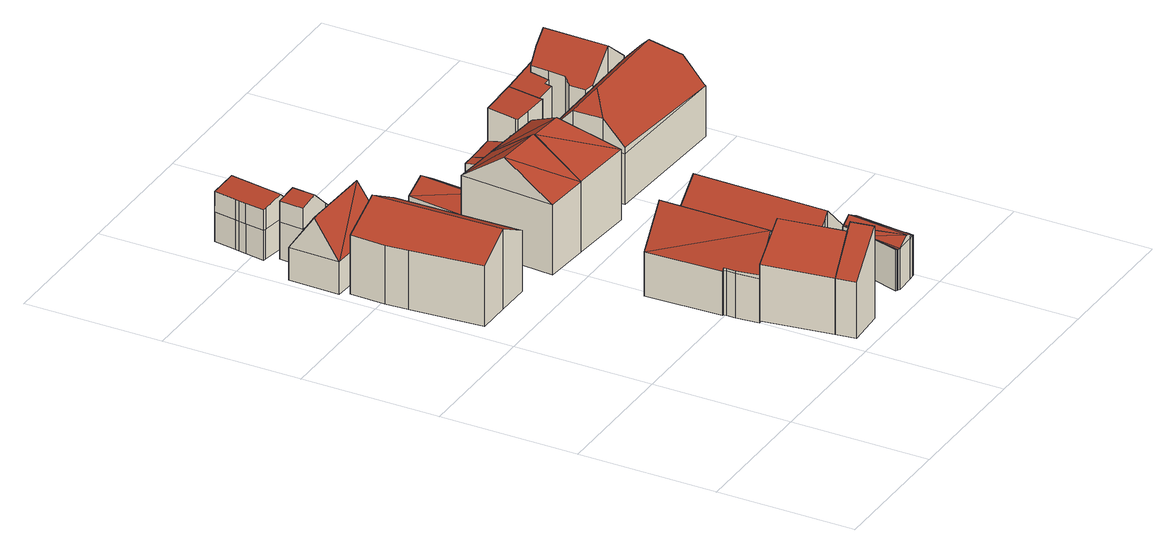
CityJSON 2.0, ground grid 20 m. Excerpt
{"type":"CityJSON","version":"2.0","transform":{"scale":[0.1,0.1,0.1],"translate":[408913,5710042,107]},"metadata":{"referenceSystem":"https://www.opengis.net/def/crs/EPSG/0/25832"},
"CityObjects":{
"building1":{"type":"Building","attributes":{"Gemeindeschluessel":"05978036","Geometrietyp2DReferenz":"3000","function":"31001_1100","roofType":"3100","measuredHeight":11.75},"geometry":[{"type":"MultiSurface","lod":"2","boundaries":[[[0,1,2,3]],[[1,4,5,2]],[[4,6,7,5]],[[6,8,9,7]],[[8,10,11,9]],[[10,12,13,11]],[[12,14,15,13]],[[14,16,17,15]],[[16,0,3,17]],[[12,10,8,6,4]],[[4,1,0,16,14,12]],[[3,2,5,7,9,11,13,15,17]]],"semantics":{"surfaces":[{"type":"WallSurface"},{"type":"RoofSurface"},{"type":"GroundSurface"}],"values":[0,0,0,0,0,0,0,0,0,1,1,2]}}]},
"building2":{"type":"Building","attributes":{"Gemeindeschluessel":"05978036","Geometrietyp2DReferenz":"3000","function":"31001_1100"},"children":["building2-1","building2-2"]},
"building2-1":{"type":"BuildingPart","attributes":{"roofType":"5000","measuredHeight":12.72},"parents":["building2"],"geometry":[{"type":"MultiSurface","lod":"2","boundaries":[[[18,19,20,21]],[[19,22,23,20]],[[22,24,25,23]],[[24,26,27,25]],[[26,28,29,27]],[[28,30,31,29]],[[30,32,33,31]],[[32,34,35,33]],[[34,36,37,35]],[[38,18,21,39]],[[38,40,41,42,18]],[[43,44,45,46,47,48,49,50,42,41,51]],[[34,43,51,36]],[[18,42,50,19]],[[19,50,49,22]],[[22,49,48,24]],[[24,48,47,26]],[[26,47,46,28]],[[28,46,45,30]],[[30,45,44,32]],[[32,44,43,34]],[[21,20,23,25,27,29,31,33,35,37,39]],[[39,37,36,38]],[[36,51,41,40,38]]],"semantics":{"surfaces":[{"type":"WallSurface"},{"type":"RoofSurface"},{"type":"GroundSurface"},{"type":"ClosureSurface"}],"values":[0,0,0,0,0,0,0,0,0,0,1,1,0,0,0,0,0,0,0,0,0,2,3,3]}}]},
"building2-2":{"type":"BuildingPart","attributes":{"roofType":"2100","measuredHeight":13.62},"parents":["building2"],"geometry":[{"type":"MultiSurface","lod":"2","boundaries":[[[52,53,54,55]],[[53,38,39,54]],[[56,52,55,37,36,51]],[[56,41,40,38,53,52]],[[55,54,39,37]],[[51,41,56]],[[36,37,39,38]],[[36,38,40,41,51]]],"semantics":{"surfaces":[{"type":"WallSurface"},{"type":"RoofSurface"},{"type":"GroundSurface"},{"type":"ClosureSurface"}],"values":[0,0,0,1,2,0,3,3]}}]},
"building3":{"type":"Building","attributes":{"Gemeindeschluessel":"05978036","Geometrietyp2DReferenz":"3000","function":"31001_1100","roofType":"3100","measuredHeight":12.14},"geometry":[{"type":"MultiSurface","lod":"2","boundaries":[[[57,58,59,60]],[[58,61,62,59]],[[61,63,64,62]],[[63,65,66,64]],[[65,67,68,66]],[[67,69,70,68]],[[69,71,72,70]],[[71,57,60,72]],[[73,57,71]],[[74,57,73]],[[74,73,69]],[[69,67,75,76,77,78,74]],[[57,74,78,58]],[[58,78,77,61]],[[61,77,76,63]],[[63,76,75,65]],[[65,75,67]],[[69,73,71]],[[60,59,62,64,66,68,70,72]]],"semantics":{"surfaces":[{"type":"WallSurface"},{"type":"RoofSurface"},{"type":"GroundSurface"}],"values":[0,0,0,0,0,0,0,0,1,1,1,1,0,0,0,0,0,0,2]}}]},
"building4":{"type":"Building","attributes":{"Gemeindeschluessel":"05978036","Geometrietyp2DReferenz":"3000","function":"31001_1100","roofType":"3100","measuredHeight":10.34},"geometry":[{"type":"MultiSurface","lod":"2","boundaries":[[[79,80,81,82]],[[80,83,84,81]],[[83,85,86,84]],[[85,87,88,86]],[[87,89,90,88]],[[89,91,92,90]],[[91,79,82,92]],[[85,93,94]],[[93,85,83,80,79,91]],[[89,94,93]],[[94,89,87]],[[89,93,91]],[[85,94,87]],[[82,81,84,86,88,90,92]]],"semantics":{"surfaces":[{"type":"WallSurface"},{"type":"RoofSurface"},{"type":"GroundSurface"}],"values":[0,0,0,0,0,0,0,1,1,1,1,0,0,2]}}]},
"building5":{"type":"Building","attributes":{"Gemeindeschluessel":"05978036","Geometrietyp2DReferenz":"3000","function":"31001_1100","roofType":"2100","measuredHeight":4.99},"geometry":[{"type":"MultiSurface","lod":"2","boundaries":[[[95,96,97,98]],[[96,99,100,97]],[[99,101,102,100]],[[101,95,98,102]],[[101,99,96,95]],[[98,97,100,102]]],"semantics":{"surfaces":[{"type":"WallSurface"},{"type":"RoofSurface"},{"type":"GroundSurface"}],"values":[0,0,0,0,1,2]}}]},
"building6":{"type":"Building","attributes":{"Gemeindeschluessel":"05978036","Geometrietyp2DReferenz":"3000","function":"31001_1100","roofType":"5000","measuredHeight":9.27},"geometry":[{"type":"MultiSurface","lod":"2","boundaries":[[[103,104,105,106]],[[104,107,108,105]],[[107,109,110,108]],[[109,111,112,110]],[[111,113,114,112]],[[113,103,106,114]],[[115,116,117,118]],[[107,119,118,117,120,109]],[[111,120,117,116,113]],[[109,120,111]],[[104,119,107]],[[103,115,118,119,104]],[[113,116,115,103]],[[106,105,108,110,112,114]]],"semantics":{"surfaces":[{"type":"WallSurface"},{"type":"RoofSurface"},{"type":"GroundSurface"}],"values":[0,0,0,0,0,0,1,1,0,0,0,0,0,2]}}]},
"building7":{"type":"Building","attributes":{"Gemeindeschluessel":"05978036","Geometrietyp2DReferenz":"3000","function":"31001_1000","roofType":"3100","measuredHeight":8.1},"geometry":[{"type":"MultiSurface","lod":"2","boundaries":[[[121,122,123,124]],[[122,125,126,123]],[[125,127,128,126]],[[127,129,130,128]],[[129,131,132,130]],[[131,133,134,132]],[[133,135,136,134]],[[135,121,124,136]],[[137,138,139,140,141,142,143,144]],[[143,129,144]],[[129,143,131]],[[133,142,141,135]],[[131,143,142,133]],[[135,141,140,121]],[[121,140,139,122]],[[122,139,138,125]],[[125,138,137,127]],[[127,137,144,129]],[[124,123,126,128,130,132,134,136]]],"semantics":{"surfaces":[{"type":"WallSurface"},{"type":"RoofSurface"},{"type":"GroundSurface"}],"values":[0,0,0,0,0,0,0,0,1,1,1,0,0,0,0,0,0,0,2]}}]},
"building8":{"type":"Building","attributes":{"Gemeindeschluessel":"05978036","Geometrietyp2DReferenz":"3000","function":"31001_1100","roofType":"3100","measuredHeight":11.5},"geometry":[{"type":"MultiSurface","lod":"2","boundaries":[[[145,146,147,148]],[[146,149,150,147]],[[149,151,152,150]],[[151,153,154,152]],[[153,155,156,154]],[[155,157,158,156]],[[157,159,160,158]],[[159,161,162,160]],[[161,163,164,162]],[[163,165,166,164]],[[165,145,148,166]],[[161,159,157,155,153,151]],[[151,149,146,145,165,163,161]],[[148,147,150,152,154,156,158,160,162,164,166]]],"semantics":{"surfaces":[{"type":"WallSurface"},{"type":"RoofSurface"},{"type":"GroundSurface"}],"values":[0,0,0,0,0,0,0,0,0,0,0,1,1,2]}}]},
"building9":{"type":"Building","attributes":{"Gemeindeschluessel":"05978036","Geometrietyp2DReferenz":"3000","function":"31001_3050","roofType":"5000","measuredHeight":7.03},"geometry":[{"type":"MultiSurface","lod":"2","boundaries":[[[167,168,169,170]],[[168,171,172,169]],[[171,173,174,172]],[[173,175,176,174]],[[175,177,178,176]],[[177,179,180,178]],[[179,181,182,180]],[[181,183,184,182]],[[183,185,186,184]],[[185,187,188,186]],[[187,189,190,188]],[[189,191,192,190]],[[191,193,194,192]],[[193,195,196,194]],[[195,167,170,196]],[[197,198,173]],[[197,173,171]],[[197,171,168]],[[189,197,168]],[[168,191,189]],[[168,193,191]],[[193,168,167,195]],[[179,177,199,198]],[[183,179,198]],[[198,197,200,185,183]],[[181,179,183]],[[185,200,187]],[[187,200,197,189]],[[173,198,199,175]],[[175,199,177]],[[170,169,172,174,176,178,180,182,184,186,188,190,192,194,196]]],"semantics":{"surfaces":[{"type":"WallSurface"},{"type":"RoofSurface"},{"type":"GroundSurface"}],"values":[0,0,0,0,0,0,0,0,0,0,0,0,0,0,0,1,1,1,1,1,1,1,1,1,1,1,0,0,0,0,2]}}]},
"building10":{"type":"Building","attributes":{"Gemeindeschluessel":"05978036","Geometrietyp2DReferenz":"3000","function":"31001_1100"},"children":["building10-1","building10-2","building10-3"]},
"building10-1":{"type":"BuildingPart","attributes":{"roofType":"5000","measuredHeight":15.11},"parents":["building10"],"geometry":[{"type":"MultiSurface","lod":"2","boundaries":[[[201,202,203,204,205]],[[206,207,208,209,210]],[[207,211,212,208]],[[211,201,205,212]],[[213,211,214]],[[201,211,213]],[[207,213,214]],[[206,213,207]],[[213,206,215,216,217]],[[217,201,213]],[[201,217,202]],[[211,207,214]],[[205,204,209,208,212]],[[210,203,202,206]],[[210,209,204,203]],[[217,216,202]],[[216,215,206,202]]],"semantics":{"surfaces":[{"type":"WallSurface"},{"type":"RoofSurface"},{"type":"GroundSurface"},{"type":"ClosureSurface"}],"values":[0,0,0,0,1,1,1,1,1,1,1,0,2,0,3,0,3]}}]},
"building10-2":{"type":"BuildingPart","attributes":{"roofType":"3100","measuredHeight":6.15},"parents":["building10"],"geometry":[{"type":"MultiSurface","lod":"2","boundaries":[[[218,219,220,221]],[[219,222,223,220]],[[222,224,225,223]],[[222,219,226]],[[219,227,226]],[[227,219,218]],[[226,224,222]],[[224,226,227]],[[221,220,223,225]],[[221,225,224,218]],[[218,224,227]]],"semantics":{"surfaces":[{"type":"WallSurface"},{"type":"RoofSurface"},{"type":"GroundSurface"},{"type":"ClosureSurface"}],"values":[0,0,0,0,1,1,1,1,2,3,3]}}]},
"building10-3":{"type":"BuildingPart","attributes":{"roofType":"5000","measuredHeight":15.03},"parents":["building10"],"geometry":[{"type":"MultiSurface","lod":"2","boundaries":[[[228,229,218,221,230]],[[203,228,230,204]],[[229,231,215,206,210]],[[231,229,232]],[[232,203,202,216,231]],[[203,232,228]],[[229,228,232]],[[230,221,225,209,204]],[[209,225,224,227,218,229,210]],[[225,221,218,224]],[[224,218,227]],[[204,209,210,203]],[[210,206,202,203]],[[215,231,216]],[[206,215,216,202]]],"semantics":{"surfaces":[{"type":"WallSurface"},{"type":"RoofSurface"},{"type":"GroundSurface"},{"type":"ClosureSurface"}],"values":[0,0,1,1,1,1,0,2,0,3,3,3,0,0,3]}}]},
"building11":{"type":"Building","attributes":{"Gemeindeschluessel":"05978036","Geometrietyp2DReferenz":"3000","function":"31001_1100","roofType":"2100","measuredHeight":4.34},"geometry":[{"type":"MultiSurface","lod":"2","boundaries":[[[233,234,235,236]],[[234,237,238,235]],[[237,239,240,238]],[[239,241,242,240]],[[241,243,244,242]],[[243,245,246,244]],[[245,247,248,246]],[[247,249,250,248]],[[249,251,252,250]],[[251,233,236,252]],[[251,249,247,245,243,241,239,237,234,233]],[[236,235,238,240,242,244,246,248,250,252]]],"semantics":{"surfaces":[{"type":"WallSurface"},{"type":"RoofSurface"},{"type":"GroundSurface"}],"values":[0,0,0,0,0,0,0,0,0,0,1,2]}}]},
"building12":{"type":"Building","attributes":{"Gemeindeschluessel":"05978036","Geometrietyp2DReferenz":"3000","function":"31001_1100","roofType":"2100","measuredHeight":3.68},"geometry":[{"type":"MultiSurface","lod":"2","boundaries":[[[253,243,254,255]],[[243,256,257,254]],[[256,258,259,257]],[[258,253,255,259]],[[258,256,243,253]],[[255,254,257,259]]],"semantics":{"surfaces":[{"type":"WallSurface"},{"type":"RoofSurface"},{"type":"GroundSurface"}],"values":[0,0,0,0,1,2]}}]},
"building13":{"type":"Building","attributes":{"Gemeindeschluessel":"05978036","Geometrietyp2DReferenz":"3000","function":"31001_1100","roofType":"2100","measuredHeight":4.08},"geometry":[{"type":"MultiSurface","lod":"2","boundaries":[[[260,261,262,263]],[[261,253,264,262]],[[253,265,266,264]],[[265,267,268,266]],[[267,269,270,268]],[[269,260,263,270]],[[269,267,265,253,261,260]],[[263,262,264,266,268,270]]],"semantics":{"surfaces":[{"type":"WallSurface"},{"type":"RoofSurface"},{"type":"GroundSurface"}],"values":[0,0,0,0,0,0,1,2]}}]},
"building14":{"type":"Building","attributes":{"Gemeindeschluessel":"05978036","Geometrietyp2DReferenz":"3000","function":"31001_1000","roofType":"2100","measuredHeight":5.65},"geometry":[{"type":"MultiSurface","lod":"2","boundaries":[[[271,272,250,273]],[[272,274,248,250]],[[274,275,276,248]],[[275,277,278,276]],[[277,279,280,278]],[[279,281,282,280]],[[281,283,284,282]],[[283,271,273,284]],[[283,281,279,277,275,274,272,271]],[[273,250,248,276,278,280,282,284]]],"semantics":{"surfaces":[{"type":"WallSurface"},{"type":"RoofSurface"},{"type":"GroundSurface"}],"values":[0,0,0,0,0,0,0,0,1,2]}}]},
"building15":{"type":"Building","attributes":{"Gemeindeschluessel":"05978036","Geometrietyp2DReferenz":"3000","function":"31001_1100","roofType":"2100","measuredHeight":8.22},"geometry":[{"type":"MultiSurface","lod":"2","boundaries":[[[285,286,287,288]],[[286,289,290,287]],[[289,291,292,290]],[[291,293,294,292]],[[293,295,296,294]],[[295,297,298,296]],[[297,285,288,298]],[[297,295,293,291,289,286,285]],[[288,287,290,292,294,296,298]]],"semantics":{"surfaces":[{"type":"WallSurface"},{"type":"RoofSurface"},{"type":"GroundSurface"}],"values":[0,0,0,0,0,0,0,1,2]}}]},
"building16":{"type":"Building","attributes":{"Gemeindeschluessel":"05978036","Geometrietyp2DReferenz":"3000","function":"31001_1100","roofType":"5000","measuredHeight":14.29},"geometry":[{"type":"MultiSurface","lod":"2","boundaries":[[[299,300,301,302]],[[300,303,304,301]],[[303,305,306,304]],[[305,307,308,306]],[[307,309,310,308]],[[309,311,312,310]],[[311,313,314,312]],[[313,315,316,314]],[[315,317,318,316]],[[317,319,320,318]],[[319,299,302,320]],[[321,322,323,324]],[[325,326,327]],[[324,323,328,329,330,331,326,325]],[[332,317,333,321,324,325,327]],[[313,322,321,333,315]],[[315,333,317]],[[319,332,327,299]],[[317,332,319]],[[300,326,331,303]],[[303,331,330,305]],[[309,328,323,311]],[[307,329,328,309]],[[299,327,326,300]],[[311,323,322,313]],[[305,330,329,307]],[[302,301,304,306,308,310,312,314,316,318,320]]],"semantics":{"surfaces":[{"type":"WallSurface"},{"type":"RoofSurface"},{"type":"GroundSurface"}],"values":[0,0,0,0,0,0,0,0,0,0,0,1,1,1,1,0,0,0,0,0,0,0,0,0,0,0,2]}}]},
"building17":{"type":"Building","attributes":{"Gemeindeschluessel":"05978036","Geometrietyp2DReferenz":"3000","function":"31001_1100","roofType":"2100","measuredHeight":8.4},"geometry":[{"type":"MultiSurface","lod":"2","boundaries":[[[291,334,335,336]],[[334,337,338,335]],[[337,339,340,338]],[[339,341,342,340]],[[341,343,344,342]],[[343,345,346,344]],[[345,347,348,346]],[[347,291,336,348]],[[347,345,343,341,339,337,334,291]],[[336,335,338,340,342,344,346,348]]],"semantics":{"surfaces":[{"type":"WallSurface"},{"type":"RoofSurface"},{"type":"GroundSurface"}],"values":[0,0,0,0,0,0,0,0,1,2]}}]},
"building18":{"type":"Building","attributes":{"Gemeindeschluessel":"05978036","Geometrietyp2DReferenz":"3000","function":"31001_1100","roofType":"3100","measuredHeight":12.62},"geometry":[{"type":"MultiSurface","lod":"2","boundaries":[[[349,350,351,352]],[[350,353,354,351]],[[353,355,356,354]],[[355,357,358,356]],[[357,359,360,358]],[[359,361,362,360]],[[361,363,364,362]],[[363,365,366,364]],[[365,367,342,366]],[[367,368,340,342]],[[368,369,338,340]],[[369,370,371,338]],[[370,372,373,371]],[[372,374,375,373]],[[374,349,352,375]],[[370,369,368,367,365,363,361,359,357]],[[357,355,353,350,349,374,372,370]],[[352,351,354,356,358,360,362,364,366,342,340,338,371,373,375]]],"semantics":{"surfaces":[{"type":"WallSurface"},{"type":"RoofSurface"},{"type":"GroundSurface"}],"values":[0,0,0,0,0,0,0,0,0,0,0,0,0,0,0,1,1,2]}}]},
"building19":{"type":"Building","attributes":{"Gemeindeschluessel":"05978036","Geometrietyp2DReferenz":"3000","function":"31001_2460","roofType":"5000","measuredHeight":2.65},"geometry":[{"type":"MultiSurface","lod":"2","boundaries":[[[376,377,352,378]],[[377,379,380,352]],[[379,381,382,380]],[[381,383,384,382]],[[381,385,386,382]],[[385,387,388,386]],[[387,389,390,388]],[[389,391,354,390]],[[391,392,351,354]],[[392,376,378,351]],[[393,394,395]],[[387,385,381,394,393]],[[389,387,393]],[[381,383,394]],[[381,379,377,395,394]],[[377,376,393,395]],[[376,392,391,393]],[[391,389,393]],[[378,352,380,382,384,382,386,388,390,354,351]]],"semantics":{"surfaces":[{"type":"WallSurface"},{"type":"RoofSurface"},{"type":"GroundSurface"}],"values":[0,0,0,0,0,0,0,0,0,0,1,1,1,1,1,1,1,1,2]}}]}
},
"vertices":[
[7,590,99],[8,640,100],[8,640,13],[7,590,13],[63,638,131],[63,638,13],[117,636,100],[117,636,13],[118,538,101],[118,538,13],[117,450,103],[117,450,13],[67,451,131],[67,451,13],[17,451,102],[17,451,13],[9,556,100],[9,556,13],
[168,135,114],[232,135,114],[232,135,31],[168,135,31],[235,135,114],[235,135,31],[239,135,114],[239,135,31],[238,97,114],[238,97,31],[265,99,114],[265,99,31],[268,83,114],[268,83,31],[271,63,114],[271,63,31],[273,47,114],[273,47,31],[238,42,114],[238,42,31],[183,34,114],[183,34,31],[209,38,139],[229,41,158],[215,135,158],[273,47,115],[271,63,116],[268,83,116],[265,99,116],[238,97,141],[239,135,135],[235,135,139],[232,135,142],[238,42,149],
[243,9,167],[187,5,114],[187,5,31],[243,9,31],[238,42,167],
[232,135,93],[168,135,93],[168,135,28],[232,135,28],[165,168,93],[165,168,28],[165,181,93],[165,181,28],[164,185,93],[164,185,28],[162,185,93],[162,185,28],[158,296,93],[158,296,28],[237,295,93],[237,295,28],[198,296,149],[198,135,149],[164,185,97],[165,181,97],[165,168,97],[168,135,99],
[16,728,58],[46,728,58],[46,728,10],[16,728,10],[103,727,58],[103,727,10],[114,726,58],[114,726,10],[112,648,58],[112,648,10],[5,654,58],[5,654,10],[7,728,58],[7,728,10],[6,691,113],[113,687,113],
[277,99,85],[279,86,76],[279,86,35],[277,99,35],[268,83,74],[268,83,35],[265,99,85],[265,99,35],
[49,764,64],[109,755,64],[109,755,9],[49,764,9],[116,754,64],[116,754,9],[114,726,64],[114,726,9],[103,727,64],[103,727,9],[46,728,64],[46,728,9],[49,764,95],[46,728,95],[74,727,101],[77,760,101],[109,755,70],[103,727,74],
[45,811,50],[47,821,50],[47,821,6],[45,811,6],[48,827,50],[48,827,6],[53,860,50],[53,860,6],[124,849,50],[124,849,6],[112,772,50],[112,772,6],[45,782,50],[45,782,6],[41,783,50],[41,783,6],[53,860,80],[48,827,80],[47,821,80],[45,811,80],[41,783,80],[45,782,81],[76,777,87],[88,854,87],
[238,97,95],[239,135,95],[239,135,27],[238,97,27],[243,297,97],[243,297,27],[288,295,142],[288,295,27],[333,294,97],[333,294,27],[333,290,98],[333,290,27],[333,102,95],[333,102,27],[330,102,98],[330,102,27],[286,100,142],[286,100,27],[277,99,134],[277,99,27],[265,99,122],[265,99,27],
[322,58,96],[323,63,96],[323,63,36],[322,58,36],[330,102,96],[330,102,36],[333,102,96],[333,102,36],[360,100,96],[360,100,36],[362,100,96],[362,100,36],[353,23,96],[353,23,36],[354,23,96],[354,23,36],[353,13,96],[353,13,36],[352,13,96],[352,13,36],[344,12,96],[344,12,36],[315,11,96],[315,11,36],[312,12,96],[312,12,36],[310,13,96],[310,13,36],[309,14,96],[309,14,36],[334,12,106],[344,101,106],[360,100,97],[344,12,101],
[334,424,118],[239,431,118],[239,431,117],[239,431,14],[334,424,14],[251,567,118],[344,559,118],[344,559,14],[251,567,14],[251,567,117],[344,553,118],[344,553,14],[295,496,165],[344,557,119],[250,558,124],[245,502,164],[245,500,165],
[181,573,59],[191,654,59],[191,654,14],[181,573,14],[245,648,59],[245,648,14],[238,568,59],[238,568,14],[218,651,76],[210,571,76],
[171,435,117],[181,573,117],[171,435,14],[245,503,164],[176,508,164],
[344,553,70],[344,559,69],[344,559,27],[344,553,27],[287,564,68],[287,564,27],[301,575,67],[301,575,27],[301,592,65],[301,592,27],[321,592,64],[321,592,27],[349,593,64],[349,593,27],[349,592,65],[349,592,27],[349,553,70],[349,553,27],[346,553,70],[346,553,27],
[319,631,57],[321,592,28],[319,631,28],[301,592,64],[301,592,28],[300,631,57],[300,631,28],
[349,593,65],[321,592,65],[321,592,24],[349,593,24],[319,631,24],[364,633,57],[364,633,24],[365,593,65],[365,593,24],[352,593,65],[352,593,24],
[349,537,83],[349,553,83],[349,537,27],[349,592,83],[351,592,83],[351,592,27],[351,589,83],[351,589,27],[365,589,81],[365,589,27],[389,588,79],[389,588,27],[389,537,79],[389,537,27],
[365,589,100],[365,593,100],[365,593,23],[365,589,23],[364,633,105],[364,633,23],[425,635,105],[425,635,23],[425,591,100],[425,591,23],[426,587,99],[426,587,23],[389,588,100],[389,588,23],
[349,458,103],[349,502,103],[349,502,28],[349,458,28],[349,537,103],[349,537,28],[389,537,103],[389,537,28],[469,537,103],[469,537,28],[552,537,103],[552,537,28],[551,510,103],[551,510,28],[549,468,103],[549,468,28],[548,420,103],[548,420,28],[548,417,103],[548,417,28],[349,426,103],[349,426,28],[549,451,139],[549,468,139],[551,510,137],[514,480,171],[376,481,171],[349,502,146],[349,458,146],[552,537,108],[469,537,108],[389,537,108],[349,537,108],[349,426,112],[548,420,105],
[492,639,105],[492,639,21],[425,635,21],[493,632,104],[493,632,21],[472,629,104],[472,629,21],[471,602,100],[471,602,21],[461,602,100],[461,602,21],[460,592,99],[460,592,21],[425,591,99],[425,591,21],
[552,631,113],[552,592,113],[552,592,21],[552,631,21],[552,573,113],[552,573,21],[552,537,112],[552,537,21],[510,537,148],[510,537,21],[469,537,112],[469,537,21],[462,544,106],[462,544,21],[462,568,106],[462,568,21],[470,578,112],[470,578,21],[471,602,113],[472,629,113],[493,632,131],[512,632,148],[512,632,21],[546,634,118],[546,634,21],[552,634,113],[552,634,21],
[552,607,29],[552,631,29],[552,607,21],[575,630,29],[575,630,21],[583,630,29],[583,630,21],[584,630,29],[584,630,21],[585,592,30],[585,592,21],[586,578,30],[586,578,21],[586,573,29],[586,573,21],[552,573,29],[552,592,29],[568,589,48],[583,630,30],[568,615,47]
]}
